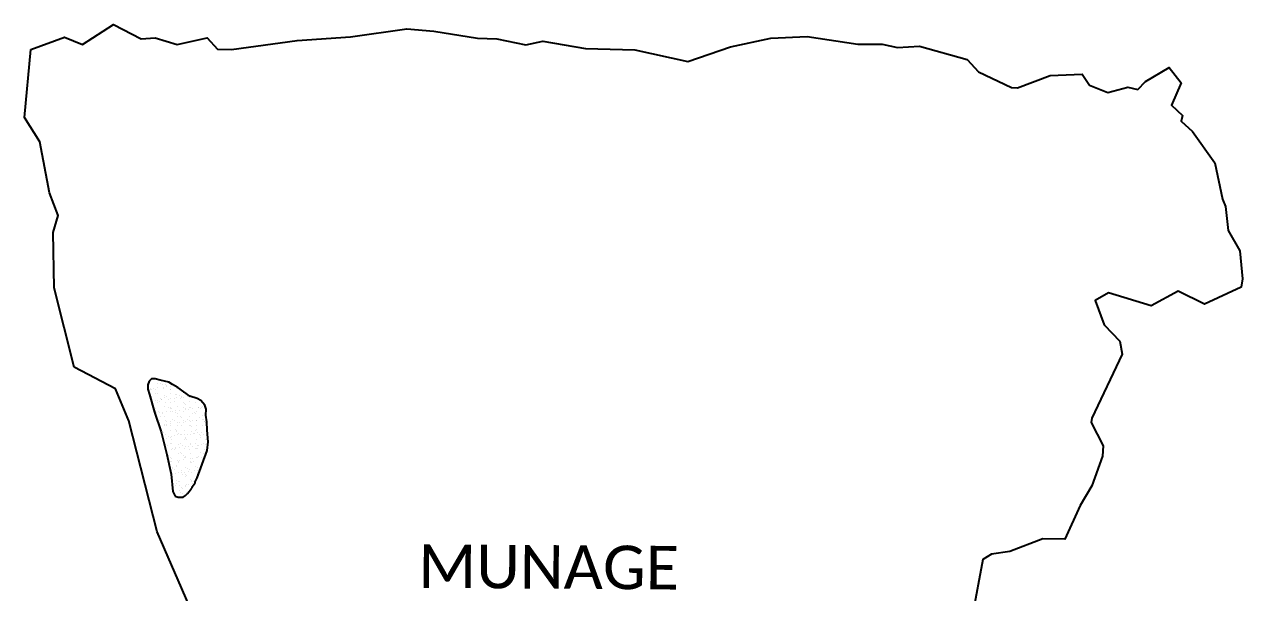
# Model space of a CAD drawing. Header units: metres. Extents: x 330650 to 335694, y 1793047 to 1798110.
# Drawn here: x 330650 to 335694, y 1795758 to 1798110 of the extents above; entities that cross this region are included whole.
import ezdxf

# ---------------------------------------------------------------- set-up
doc = ezdxf.new("R2010")
doc.units = ezdxf.units.M
doc.layers.add('SAND DUNES', color=42, linetype='Continuous')
doc.layers.add('VILLAGE NAME', color=250, linetype='Continuous')

msp = doc.modelspace()

# ---------------------------------------------------------------- linework, layer by layer
at = {"color": 3}
for points in [[(330677.2, 1798005.8), (330816.3, 1798057.4), (330890.9, 1798026.7), (331019.3, 1798110.2), (331133.9, 1798050.4), (331191.9, 1798053.9), (331282.3, 1798026.8), (331407.1, 1798053.9), (331450.6, 1798008.2), (331508.4, 1798005.6), (331780.1, 1798043.7), (332000.4, 1798059.1), (332233.4, 1798091.9), (332345.3, 1798082.5), (332526.6, 1798053.2), (332606.4, 1798050.7), (332726.1, 1798025.2), (332796.9, 1798040.7), (332973.6, 1798010.5), (333177.8, 1798005.3), (333397.3, 1797956), (333574.2, 1798017.8), (333741.2, 1798052.4), (333891.4, 1798059.5), (334101.2, 1798027.9), (334202, 1798028), (334265, 1798015.1), (334356.4, 1798019.6), (334553.1, 1797965.4), (334600.7, 1797914.1), (334737, 1797848.5), (334762, 1797847.9), (334896.7, 1797898.9), (335030, 1797904.6), (335060, 1797858.7), (335135.5, 1797828.8), (335219, 1797849.6), (335259.7, 1797840.2), (335291.2, 1797873.1), (335389.3, 1797931.6), (335439.7, 1797867.5), (335399.8, 1797775.6), (335445.1, 1797733.1), (335439.3, 1797710.1), (335486.7, 1797666.3), (335579.1, 1797537.3), (335610.5, 1797387), (335622.8, 1797356.9), (335634, 1797256.8), (335682.5, 1797172.1), (335694, 1797056.8), (335688.2, 1797021.7), (335536.6, 1796951.3), (335427.4, 1797005.6), (335316, 1796945.7), (335139.1, 1796998.7), (335083.8, 1796966.9), (335120.2, 1796866.8), (335185.6, 1796799.1), (335194.6, 1796745.1), (335069.6, 1796480.5), (335067, 1796461.7), (335117, 1796365.6), (335114.1, 1796322.2), (335069.9, 1796200.5), (335021, 1796118.5), (334958.1, 1795979.6), (334866.9, 1795980.6), (334730.7, 1795927.8), (334654.4, 1795917), (334618, 1795895), (334575.9, 1795666.5)], [(331332.3, 1795704.2), (331199.9, 1796009.1), (331082.3, 1796469), (331028.2, 1796601.4), (330856.6, 1796691.6), (330774.3, 1797019.4), (330769.7, 1797249.3), (330790.6, 1797318.4), (330754.1, 1797412.2), (330714.5, 1797623.4), (330650.4, 1797725.2), (330677.2, 1798005.8)]]:
    msp.add_lwpolyline(points, dxfattribs=at)
at = {"layer": 'SAND DUNES'}
for p, q in [((331166.4, 1796632.6), (331161, 1796618.2)), ((331161, 1796618.2), (331161.2, 1796600)), ((331176.2, 1796642.3), (331166.4, 1796632.6)), ((331191.8, 1796642.5), (331176.2, 1796642.3)), ((331213, 1796637.1), (331191.8, 1796642.5)), ((331248.3, 1796629.5), (331213, 1796637.1)), ((331263.6, 1796620), (331248.3, 1796629.5)), ((331285.4, 1796607.5), (331263.6, 1796620)), ((331335.2, 1796571.5), (331285.4, 1796607.5)), ((331161.2, 1796600), (331168.8, 1796578.3)), ((331168.8, 1796578.3), (331188.6, 1796505.1)), ((331365.3, 1796561.9), (331335.2, 1796571.5)), ((331380.4, 1796553.8), (331365.3, 1796561.9)), ((331397.2, 1796533.4), (331380.4, 1796553.8)), ((331403.7, 1796517.4), (331397.2, 1796533.4)), ((331402.2, 1796491.9), (331403.7, 1796517.4)), ((331188.6, 1796505.1), (331217.3, 1796423.1)), ((331405.6, 1796464.3), (331402.2, 1796491.9)), ((331407.7, 1796430.8), (331405.6, 1796464.3)), ((331217.3, 1796423.1), (331239.9, 1796329.6)), ((331411, 1796382.5), (331407.7, 1796430.8)), ((331407.1, 1796345.8), (331411, 1796382.5)), ((331239.9, 1796329.6), (331258.3, 1796247.7)), ((331366, 1796232.6), (331407.1, 1796345.8)), ((331258.3, 1796247.7), (331265.7, 1796176.1)), ((331345.6, 1796196.3), (331357.8, 1796212.4)), ((331357.8, 1796216.5), (331366, 1796232.6)), ((331357.8, 1796212.4), (331357.8, 1796216.5)), ((331265.7, 1796176.1), (331274.3, 1796157.1)), ((331274.3, 1796157.1), (331286.7, 1796152.8)), ((331286.7, 1796152.8), (331307.2, 1796153.5)), ((331307.2, 1796153.5), (331317, 1796160)), ((331317, 1796160), (331325.2, 1796168.1)), ((331325.2, 1796168.1), (331333.3, 1796176.1)), ((331333.3, 1796176.1), (331341.5, 1796188.2)), ((331341.5, 1796188.2), (331345.6, 1796192.3)), ((331345.6, 1796192.3), (331345.6, 1796196.3))]:
    msp.add_line(p, q, dxfattribs=at)
at = {"layer": 'SAND DUNES', "linetype": 'Continuous'}
for p, q in [((331161.9, 1796619.5), (331161.9, 1796619.5)), ((331201, 1796622.4), (331201, 1796622.4)), ((331213.9, 1796635.9), (331213.9, 1796635.9)), ((331215.8, 1796624.7), (331215.8, 1796624.7)), ((331224.2, 1796619.3), (331224.2, 1796619.3)), ((331228.4, 1796608.6), (331228.4, 1796608.6)), ((331233.7, 1796617.6), (331233.7, 1796617.6)), ((331237.4, 1796614.2), (331237.4, 1796614.2)), ((331238.8, 1796609.9), (331238.8, 1796609.9)), ((331252.2, 1796621.9), (331252.2, 1796621.9)), ((331255.1, 1796612), (331255.1, 1796612)), ((331173.5, 1796600.3), (331173.5, 1796600.3)), ((331174, 1796601.8), (331174, 1796601.8)), ((331174.6, 1796601.8), (331174.6, 1796601.8)), ((331175, 1796563.3), (331175, 1796563.3)), ((331177.2, 1796596.9), (331177.2, 1796596.9)), ((331177.8, 1796569.3), (331177.8, 1796569.3)), ((331185, 1796603.2), (331185, 1796603.2)), ((331192.1, 1796600), (331192.1, 1796600)), ((331194.5, 1796580.9), (331194.5, 1796580.9)), ((331201.2, 1796605.2), (331201.2, 1796605.2)), ((331202.1, 1796583.8), (331202.1, 1796583.8)), ((331214.3, 1796562.5), (331214.3, 1796562.5)), ((331217.9, 1796559.1), (331217.9, 1796559.1)), ((331228, 1796603.5), (331228, 1796603.5)), ((331229, 1796564.9), (331229, 1796564.9)), ((331231.6, 1796574.5), (331231.6, 1796574.5)), ((331240, 1796569.1), (331240, 1796569.1)), ((331246.6, 1796559.2), (331246.6, 1796559.2)), ((331253.3, 1796583.3), (331253.3, 1796583.3)), ((331254.4, 1796599.8), (331254.4, 1796599.8)), ((331254.7, 1796598.1), (331254.7, 1796598.1)), ((331257, 1796560.5), (331257, 1796560.5)), ((331273.3, 1796562.5), (331273.3, 1796562.5)), ((331274.5, 1796579.8), (331274.5, 1796579.8)), ((331278.2, 1796576.4), (331278.2, 1796576.4)), ((331280.3, 1796603.9), (331280.3, 1796603.9)), ((331281.4, 1796565.3), (331281.4, 1796565.3)), ((331293.9, 1796574.3), (331293.9, 1796574.3)), ((331295.5, 1796560.3), (331295.5, 1796560.3)), ((331300.5, 1796566), (331300.5, 1796566)), ((331302.3, 1796568.9), (331302.3, 1796568.9)), ((331307.3, 1796585), (331307.3, 1796585)), ((331310.9, 1796567.3), (331310.9, 1796567.3)), ((331327.2, 1796569.3), (331327.2, 1796569.3)), ((331332.6, 1796564.8), (331332.6, 1796564.8)), ((331185.2, 1796524.6), (331185.2, 1796524.6)), ((331192.7, 1796552.4), (331192.7, 1796552.4)), ((331193.6, 1796519.2), (331193.6, 1796519.2)), ((331194.8, 1796507.5), (331194.8, 1796507.5)), ((331203.1, 1796553.7), (331203.1, 1796553.7)), ((331203.1, 1796545.3), (331203.1, 1796545.3)), ((331204.2, 1796506.8), (331204.2, 1796506.8)), ((331208, 1796549.8), (331208, 1796549.8)), ((331219.4, 1796555.8), (331219.4, 1796555.8)), ((331230.1, 1796526.4), (331230.1, 1796526.4)), ((331235.3, 1796543.1), (331235.3, 1796543.1)), ((331237.6, 1796506.3), (331237.6, 1796506.3)), ((331247.5, 1796524.4), (331247.5, 1796524.4)), ((331254.3, 1796544.8), (331254.3, 1796544.8)), ((331255.1, 1796524.8), (331255.1, 1796524.8)), ((331255.3, 1796506.2), (331255.3, 1796506.2)), ((331255.9, 1796518.9), (331255.9, 1796518.9)), ((331258.7, 1796521.4), (331258.7, 1796521.4)), ((331264.8, 1796509.7), (331264.8, 1796509.7)), ((331270.3, 1796549.6), (331270.3, 1796549.6)), ((331275.2, 1796511), (331275.2, 1796511)), ((331282.4, 1796526.8), (331282.4, 1796526.8)), ((331291.4, 1796513.1), (331291.4, 1796513.1)), ((331308.3, 1796546.4), (331308.3, 1796546.4)), ((331309.4, 1796507.9), (331309.4, 1796507.9)), ((331309.8, 1796524.1), (331309.8, 1796524.1)), ((331315.3, 1796542), (331315.3, 1796542)), ((331318.2, 1796518.7), (331318.2, 1796518.7)), ((331318.6, 1796516.5), (331318.6, 1796516.5)), ((331318.9, 1796538.6), (331318.9, 1796538.6)), ((331329, 1796517.8), (331329, 1796517.8)), ((331332.6, 1796549.4), (331332.6, 1796549.4)), ((331333.6, 1796526.2), (331333.6, 1796526.2)), ((331336.3, 1796522.5), (331336.3, 1796522.5)), ((331345.3, 1796519.9), (331345.3, 1796519.9)), ((331360.7, 1796546.8), (331360.7, 1796546.8)), ((331361.7, 1796508.3), (331361.7, 1796508.3)), ((331372.1, 1796523.9), (331372.1, 1796523.9)), ((331372.5, 1796523.3), (331372.5, 1796523.3)), ((331380.5, 1796518.5), (331380.5, 1796518.5)), ((331382.9, 1796524.6), (331382.9, 1796524.6)), ((331387.6, 1796527.9), (331387.6, 1796527.9)), ((331399.2, 1796526.7), (331399.2, 1796526.7)), ((331198.5, 1796504.1), (331198.5, 1796504.1)), ((331201.1, 1796474.4), (331201.1, 1796474.4)), ((331205.2, 1796468.2), (331205.2, 1796468.2)), ((331209.5, 1796469), (331209.5, 1796469)), ((331210.9, 1796502.9), (331210.9, 1796502.9)), ((331215.8, 1796488.1), (331215.8, 1796488.1)), ((331221.3, 1796504.2), (331221.3, 1796504.2)), ((331223.9, 1796499.7), (331223.9, 1796499.7)), ((331231.1, 1796487.9), (331231.1, 1796487.9)), ((331235.6, 1796469.7), (331235.6, 1796469.7)), ((331239.3, 1796466.3), (331239.3, 1796466.3)), ((331255.7, 1796456.8), (331255.7, 1796456.8)), ((331256.4, 1796467.7), (331256.4, 1796467.7)), ((331263.4, 1796474.2), (331263.4, 1796474.2)), ((331271.8, 1796468.8), (331271.8, 1796468.8)), ((331276, 1796505.3), (331276, 1796505.3)), ((331282.9, 1796460.3), (331282.9, 1796460.3)), ((331283.5, 1796488.2), (331283.5, 1796488.2)), ((331286.2, 1796499.4), (331286.2, 1796499.4)), ((331293.3, 1796461.6), (331293.3, 1796461.6)), ((331295.8, 1796487), (331295.8, 1796487)), ((331299.5, 1796483.6), (331299.5, 1796483.6)), ((331309.6, 1796463.6), (331309.6, 1796463.6)), ((331310.4, 1796469.3), (331310.4, 1796469.3)), ((331316.8, 1796467.5), (331316.8, 1796467.5)), ((331325.7, 1796474), (331325.7, 1796474)), ((331334.1, 1796468.5), (331334.1, 1796468.5)), ((331334.6, 1796487.7), (331334.6, 1796487.7)), ((331336.8, 1796467.1), (331336.8, 1796467.1)), ((331347.2, 1796468.4), (331347.2, 1796468.4)), ((331348.4, 1796499.2), (331348.4, 1796499.2)), ((331356.1, 1796504.2), (331356.1, 1796504.2)), ((331359.7, 1796500.8), (331359.7, 1796500.8)), ((331362.8, 1796469.7), (331362.8, 1796469.7)), ((331363.5, 1796470.4), (331363.5, 1796470.4)), ((331377, 1796484.8), (331377, 1796484.8)), ((331387.9, 1796473.7), (331387.9, 1796473.7)), ((331388.7, 1796489.3), (331388.7, 1796489.3)), ((331390.7, 1796473.8), (331390.7, 1796473.8)), ((331396.4, 1796468.3), (331396.4, 1796468.3)), ((331396.8, 1796466.4), (331396.8, 1796466.4)), ((331400.5, 1796463), (331400.5, 1796463)), ((331401.1, 1796475.2), (331401.1, 1796475.2)), ((331217, 1796424.3), (331217, 1796424.3)), ((331225.4, 1796418.8), (331225.4, 1796418.8)), ((331229, 1796453.5), (331229, 1796453.5)), ((331232.2, 1796449.3), (331232.2, 1796449.3)), ((331233.2, 1796410.8), (331233.2, 1796410.8)), ((331239.5, 1796454.8), (331239.5, 1796454.8)), ((331239.8, 1796449.5), (331239.8, 1796449.5)), ((331256.6, 1796450.3), (331256.6, 1796450.3)), ((331257.4, 1796429.1), (331257.4, 1796429.1)), ((331257.6, 1796405.3), (331257.6, 1796405.3)), ((331273.9, 1796407.4), (331273.9, 1796407.4)), ((331276.4, 1796432), (331276.4, 1796432)), ((331279.3, 1796424), (331279.3, 1796424)), ((331280.1, 1796428.6), (331280.1, 1796428.6)), ((331284.5, 1796449.7), (331284.5, 1796449.7)), ((331285.6, 1796411.1), (331285.6, 1796411.1)), ((331287.7, 1796418.6), (331287.7, 1796418.6)), ((331297.4, 1796412.5), (331297.4, 1796412.5)), ((331301.1, 1796410.8), (331301.1, 1796410.8)), ((331302, 1796449.3), (331302, 1796449.3)), ((331311.5, 1796430.8), (331311.5, 1796430.8)), ((331311.5, 1796412.1), (331311.5, 1796412.1)), ((331327.8, 1796414.2), (331327.8, 1796414.2)), ((331335.7, 1796449.2), (331335.7, 1796449.2)), ((331336.6, 1796449.2), (331336.6, 1796449.2)), ((331336.7, 1796410.6), (331336.7, 1796410.6)), ((331340.3, 1796445.8), (331340.3, 1796445.8)), ((331341.5, 1796423.8), (331341.5, 1796423.8)), ((331349.9, 1796418.4), (331349.9, 1796418.4)), ((331355, 1796417.6), (331355, 1796417.6)), ((331357.6, 1796429.7), (331357.6, 1796429.7)), ((331363.8, 1796431.2), (331363.8, 1796431.2)), ((331364.3, 1796449), (331364.3, 1796449)), ((331365.4, 1796418.9), (331365.4, 1796418.9)), ((331377.4, 1796411.4), (331377.4, 1796411.4)), ((331381.1, 1796408), (331381.1, 1796408)), ((331381.7, 1796421), (331381.7, 1796421)), ((331389.7, 1796450.8), (331389.7, 1796450.8)), ((331390.8, 1796412.3), (331390.8, 1796412.3)), ((331403.8, 1796423.6), (331403.8, 1796423.6)), ((331232.8, 1796374.1), (331232.8, 1796374.1)), ((331234.3, 1796372.2), (331234.3, 1796372.2)), ((331237.2, 1796395.3), (331237.2, 1796395.3)), ((331241.3, 1796368.7), (331241.3, 1796368.7)), ((331247.2, 1796404), (331247.2, 1796404)), ((331255.6, 1796399.3), (331255.6, 1796399.3)), ((331257, 1796376.9), (331257, 1796376.9)), ((331258.5, 1796390.6), (331258.5, 1796390.6)), ((331260.6, 1796373.6), (331260.6, 1796373.6)), ((331265.4, 1796354.6), (331265.4, 1796354.6)), ((331275.8, 1796355.9), (331275.8, 1796355.9)), ((331278, 1796357.5), (331278, 1796357.5)), ((331286.6, 1796372.6), (331286.6, 1796372.6)), ((331292.1, 1796357.9), (331292.1, 1796357.9)), ((331295.1, 1796373.9), (331295.1, 1796373.9)), ((331303.5, 1796368.4), (331303.5, 1796368.4)), ((331312.5, 1796392.2), (331312.5, 1796392.2)), ((331317.2, 1796394.2), (331317.2, 1796394.2)), ((331317.9, 1796399.1), (331317.9, 1796399.1)), ((331319.3, 1796361.4), (331319.3, 1796361.4)), ((331320.9, 1796390.8), (331320.9, 1796390.8)), ((331329.7, 1796362.7), (331329.7, 1796362.7)), ((331337.8, 1796372.1), (331337.8, 1796372.1)), ((331338.2, 1796374.7), (331338.2, 1796374.7)), ((331345.9, 1796364.7), (331345.9, 1796364.7)), ((331357.4, 1796373.6), (331357.4, 1796373.6)), ((331358, 1796356.4), (331358, 1796356.4)), ((331364.9, 1796392.6), (331364.9, 1796392.6)), ((331365.8, 1796368.2), (331365.8, 1796368.2)), ((331373.1, 1796368.1), (331373.1, 1796368.1)), ((331380.2, 1796398.9), (331380.2, 1796398.9)), ((331383.5, 1796369.5), (331383.5, 1796369.5)), ((331391.8, 1796373.7), (331391.8, 1796373.7)), ((331398.4, 1796392), (331398.4, 1796392)), ((331399.8, 1796371.5), (331399.8, 1796371.5)), ((331238.2, 1796351.1), (331238.2, 1796351.1)), ((331248.7, 1796323.9), (331248.7, 1796323.9)), ((331257.1, 1796318.5), (331257.1, 1796318.5)), ((331259.5, 1796352.1), (331259.5, 1796352.1)), ((331260.6, 1796313.5), (331260.6, 1796313.5)), ((331271.5, 1796349.2), (331271.5, 1796349.2)), ((331283.5, 1796305.1), (331283.5, 1796305.1)), ((331287.7, 1796334.1), (331287.7, 1796334.1)), ((331294, 1796306.4), (331294, 1796306.4)), ((331297.8, 1796339.2), (331297.8, 1796339.2)), ((331301.4, 1796335.8), (331301.4, 1796335.8)), ((331310.2, 1796308.5), (331310.2, 1796308.5)), ((331311, 1796323.7), (331311, 1796323.7)), ((331313.6, 1796353.7), (331313.6, 1796353.7)), ((331314.6, 1796315.2), (331314.6, 1796315.2)), ((331318.7, 1796319.7), (331318.7, 1796319.7)), ((331319.4, 1796318.3), (331319.4, 1796318.3)), ((331333.8, 1796348.9), (331333.8, 1796348.9)), ((331337.4, 1796311.9), (331337.4, 1796311.9)), ((331338.8, 1796333.5), (331338.8, 1796333.5)), ((331347.8, 1796313.2), (331347.8, 1796313.2)), ((331361.6, 1796353), (331361.6, 1796353)), ((331364.1, 1796315.3), (331364.1, 1796315.3)), ((331365.9, 1796354.1), (331365.9, 1796354.1)), ((331367, 1796315.5), (331367, 1796315.5)), ((331373.3, 1796323.4), (331373.3, 1796323.4)), ((331379, 1796336.9), (331379, 1796336.9)), ((331381.7, 1796318), (331381.7, 1796318)), ((331391.3, 1796318.7), (331391.3, 1796318.7)), ((331392.9, 1796335.2), (331392.9, 1796335.2)), ((331396.1, 1796348.7), (331396.1, 1796348.7)), ((331256.4, 1796301.7), (331256.4, 1796301.7)), ((331258.5, 1796302.5), (331258.5, 1796302.5)), ((331261.6, 1796275), (331261.6, 1796275)), ((331264.6, 1796273.7), (331264.6, 1796273.7)), ((331273, 1796268.3), (331273, 1796268.3)), ((331278.3, 1796284.2), (331278.3, 1796284.2)), ((331282, 1796280.8), (331282, 1796280.8)), ((331287.4, 1796299), (331287.4, 1796299)), ((331288.7, 1796295.5), (331288.7, 1796295.5)), ((331289.8, 1796257), (331289.8, 1796257)), ((331299.3, 1796264.7), (331299.3, 1796264.7)), ((331301.7, 1796255.6), (331301.7, 1796255.6)), ((331312.1, 1796257), (331312.1, 1796257)), ((331315.7, 1796276.6), (331315.7, 1796276.6)), ((331326.9, 1796273.5), (331326.9, 1796273.5)), ((331328.4, 1796259), (331328.4, 1796259)), ((331335.3, 1796268.1), (331335.3, 1796268.1)), ((331338.5, 1796301.4), (331338.5, 1796301.4)), ((331339.9, 1796295), (331339.9, 1796295)), ((331340.9, 1796256.4), (331340.9, 1796256.4)), ((331342.2, 1796298), (331342.2, 1796298)), ((331349.7, 1796298.8), (331349.7, 1796298.8)), ((331355.6, 1796262.4), (331355.6, 1796262.4)), ((331359.5, 1796281.9), (331359.5, 1796281.9)), ((331366, 1796263.8), (331366, 1796263.8)), ((331368, 1796277), (331368, 1796277)), ((331258.3, 1796250.2), (331258.3, 1796250.2)), ((331262.6, 1796225.7), (331262.6, 1796225.7)), ((331262.7, 1796236.4), (331262.7, 1796236.4)), ((331274.5, 1796252.2), (331274.5, 1796252.2)), ((331279.9, 1796209.7), (331279.9, 1796209.7)), ((331280.5, 1796223.6), (331280.5, 1796223.6)), ((331288.9, 1796218.2), (331288.9, 1796218.2)), ((331290.8, 1796218.4), (331290.8, 1796218.4)), ((331303.3, 1796248.8), (331303.3, 1796248.8)), ((331316.7, 1796238.1), (331316.7, 1796238.1)), ((331319.1, 1796246.4), (331319.1, 1796246.4)), ((331319.9, 1796206.2), (331319.9, 1796206.2)), ((331322.8, 1796243), (331322.8, 1796243)), ((331330.3, 1796207.5), (331330.3, 1796207.5)), ((331340.1, 1796226.9), (331340.1, 1796226.9)), ((331342, 1796217.9), (331342, 1796217.9)), ((331342.8, 1796223.3), (331342.8, 1796223.3)), ((331346.6, 1796209.6), (331346.6, 1796209.6)), ((331351.2, 1796217.9), (331351.2, 1796217.9)), ((331365.5, 1796248.6), (331365.5, 1796248.6)), ((331263.7, 1796197.9), (331263.7, 1796197.9)), ((331266, 1796199.4), (331266, 1796199.4)), ((331276.4, 1796200.7), (331276.4, 1796200.7)), ((331291.9, 1796179.9), (331291.9, 1796179.9)), ((331292.7, 1796202.8), (331292.7, 1796202.8)), ((331296.3, 1796173.4), (331296.3, 1796173.4)), ((331299.7, 1796191.4), (331299.7, 1796191.4)), ((331303.3, 1796188), (331303.3, 1796188)), ((331304.8, 1796168), (331304.8, 1796168)), ((331317.7, 1796199.5), (331317.7, 1796199.5)), ((331319.1, 1796198.6), (331319.1, 1796198.6)), ((331320.7, 1796171.9), (331320.7, 1796171.9))]:
    msp.add_line(p, q, dxfattribs=at)

# ---------------------------------------------------------------- texts
at = {"layer": 'VILLAGE NAME', "insert": (332281.6, 1795958.2), "char_height": 180.345, "attachment_point": 1, "rotation": 359.6139}
msp.add_mtext_dynamic_manual_height_columns('{\\fCalibri|b0|i0|c0|p34;MUNAGE}', width=1779.605, gutter_width=901.7, heights=[0], dxfattribs=at)

doc.saveas('drawing.dxf')
